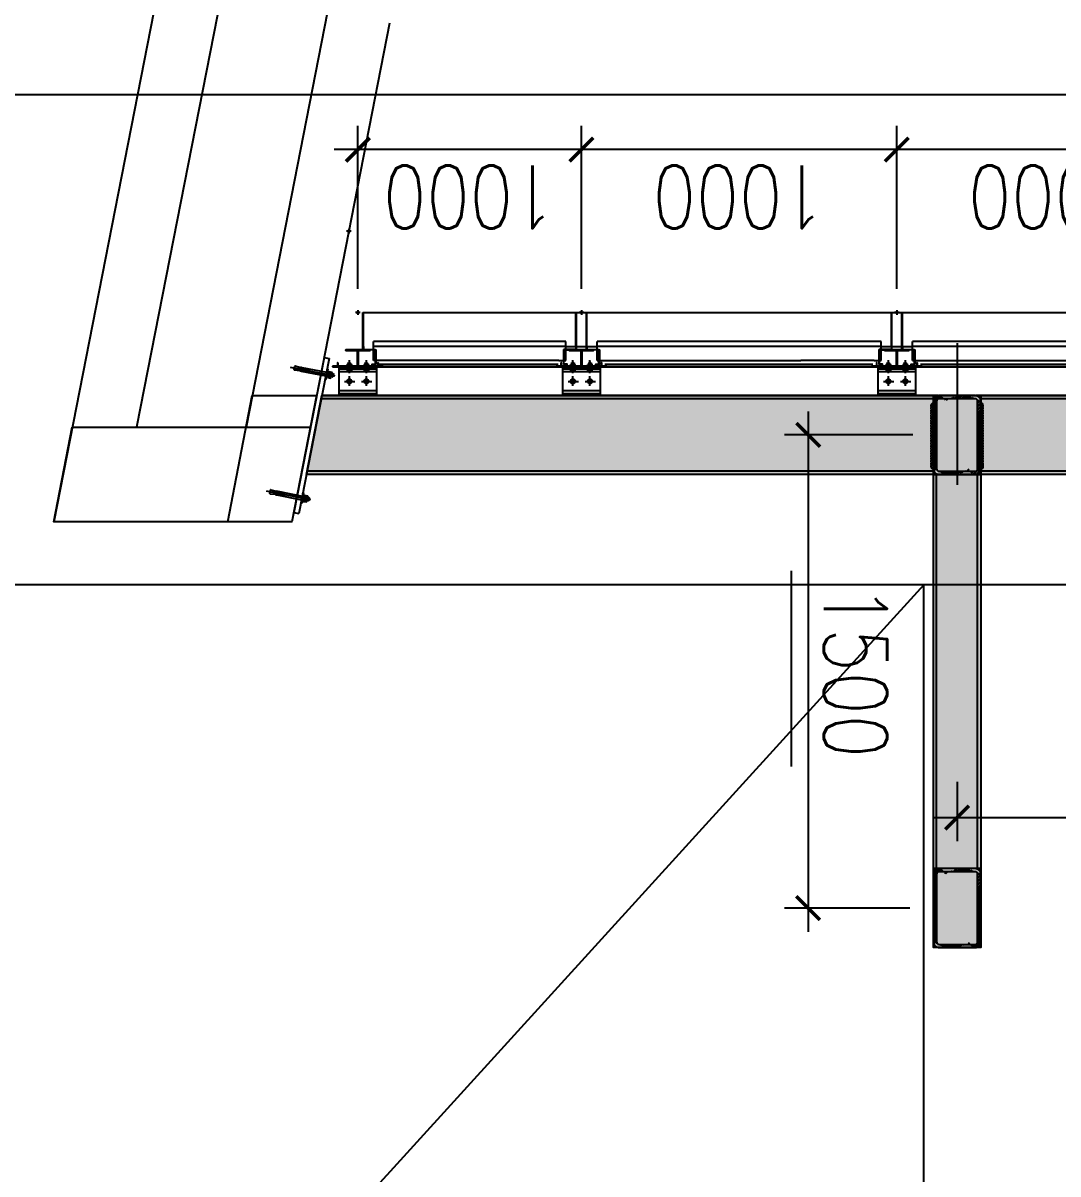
# Model space of a CAD drawing. Header units: millimetres. Extents: x 464 to 50148, y 310 to 56051.
# Drawn here: x 22303 to 25584, y 36951 to 40601 of the extents above; entities that cross this region are included whole.
import ezdxf

# ---------------------------------------------------------------- set-up
doc = ezdxf.new("R2010")
doc.units = ezdxf.units.MM
doc.linetypes.add('DASH', pattern=[0.35, 0.25, -0.1])
doc.layers.get('0').update_dxf_attribs({"color": 8})
doc.layers.get('Defpoints').update_dxf_attribs({"color": 8})
for name, color, linetype in [('COL-10 Rev j', 8, 'Continuous'), ('COL-228 Rev j', 8, 'Continuous'), ('CON', 8, 'Continuous'), ('DIM', 8, 'Continuous'), ('DLN030', 8, 'Continuous'), ('DLN220__', 8, 'Continuous'), ('DLN280__', 8, 'Continuous'), ('DLN314__', 8, 'Continuous'), ('DLN324__', 8, 'Continuous'), ('Hardware', 8, 'Continuous'), ('LOUVRE_MULLION', 8, 'Continuous'), ('STEEL', 8, 'Continuous'), ('USER', 8, 'Continuous')]:
    doc.layers.add(name, color=color, linetype=linetype)
doc.styles.add('SIMPLEX', font='SIMPLEX.shx', dxfattribs={"width": 0.8, "bigfont": 'chineset.shx'})
doc.styles.add('SWIS721LT450', font='swissl.ttf')
doc.dimstyles.new('HKDT-70', dxfattribs={"dimscale": 70, "dimtxt": 4, "dimasz": 1.5, "dimexe": 1.5, "dimexo": 1.5, "dimgap": 1, "dimtad": 1, "dimdec": 0, "dimlfac": 1, "dimdsep": 46, "dimtxsty": 'SIMPLEX', "dimblk": 'ARCHTICK', "dimcen": 1, "dimdle": 1.5, "dimclrd": 256, "dimclre": 256, "dimclrt": 256, "dimadec": 1, "dimazin": 3, "dimtfac": 1, "dimtdec": 0, "dimtix": 1, "dimtmove": 2, "dimatfit": 0, "dimfxl": 3, "dimlwd": -1, "dimlwe": -1, "dimarcsym": 0})
doc.dimstyles.new('INTDIM', dxfattribs={"dimscale": 200, "dimtxt": 2.25, "dimasz": 1.5, "dimexe": 1, "dimexo": 0, "dimgap": 1, "dimtad": 1, "dimdec": 0, "dimrnd": 1, "dimzin": 1, "dimdsep": 46, "dimtxsty": 'SWIS721LT450', "dimcen": 1, "dimclrd": 256, "dimclre": 256, "dimclrt": 256, "dimaunit": 1, "dimadec": 3, "dimazin": 0, "dimtfac": 1, "dimtdec": 0, "dimtix": 1, "dimtmove": 2, "dimatfit": 0, "dimfxl": 1, "dimtolj": 1, "dimtzin": 0, "dimarcsym": 0})

# ---------------------------------------------------------------- blocks, each defined once
blk = doc.blocks.new('DIMARR')
for p, q in [((-1, 0.25), (0, 0)), ((-1, 0), (0, 0)), ((0, 0), (-1, -0.25))]:
    blk.add_line(p, q)
blk = doc.blocks.new('*D140')
at = {"layer": 'Defpoints', "color": 0, "transparency": 16777216}
for p in [(37659.5, 40374.4), (20434.5, 39776.7), (37659.5, 39776.7)]:
    blk.add_point(p, dxfattribs=at)
at = {"layer": 'DLN030', "lineweight": -2, "transparency": 16777216}
for p, q in [((20434.5, 39976.7), (20434.5, 40574.4)), ((37659.5, 39976.7), (37659.5, 40574.4)), ((20634.5, 40374.4), (37459.5, 40374.4))]:
    blk.add_line(p, q, dxfattribs=at)
at = {"layer": 'DLN030', "lineweight": -2, "transparency": 16777216, "xscale": 200, "yscale": 200, "zscale": 200, "rotation": 180}
blk.add_blockref('DIMARR', (20434.5, 40374.4), dxfattribs=at)
at = {"layer": 'DLN030', "lineweight": -2, "transparency": 16777216, "xscale": 200, "yscale": 200, "zscale": 200}
blk.add_blockref('DIMARR', (37659.5, 40374.4), dxfattribs=at)
at = {"layer": 'DLN030', "transparency": 16777216, "insert": (29047, 40628.6), "char_height": 300, "attachment_point": 5, "style": 'SWIS721LT450'}
blk.add_mtext('\\A1;17225', dxfattribs=at)
blk = doc.blocks.new('cp')
at = {"layer": 'USER'}
h = blk.add_hatch(color=256, dxfattribs=at)
h.paths.add_polyline_path([(0, 0), (1, 0, 0.414214), (0, 1)])
h.paths.add_polyline_path([(0, 0), (-1, 0, 0.414214), (0, -1)])
for p, q in [((-2.5, 0), (2.5, 0)), ((0, -2.5), (0, 2.5))]:
    blk.add_line(p, q, dxfattribs=at)
blk.add_circle((0, 0), 1, dxfattribs=at)
blk = doc.blocks.new('250X150X10')
at = {"ltscale": 100}
h = blk.add_hatch(dxfattribs=at)
h.set_pattern_fill('ANSI32', color=256, scale=20, style=0)
h.set_pattern_definition([(45, (0, 0), (-5.30330086, 5.30330086), []), (45, (3.5355, 0), (-5.30330086, 5.30330086), [])])
h.paths.add_polyline_path([(-55896.1, -430690.8), (-55896.1, -430476.8, 0.315789), (-56010.1, -430476.8, 1), (-56046.1, -430476.8), (-56046.1, -430690.8, 0.315789), (-55932.1, -430690.8, 1)])
h.paths.add_polyline_path([(-56028.1, -430698.8), (-55914.1, -430698.8, 0.414214), (-55906.1, -430690.8), (-55906.1, -430476.8, 0.414214), (-55914.1, -430468.8), (-56028.1, -430468.8, 0.414214), (-56036.1, -430476.8), (-56036.1, -430690.8, 0.414214)], flags=16)
for points in [[(-56028.1, -430708.8), (-55914.1, -430708.8, 0.414214), (-55896.1, -430690.8), (-55896.1, -430476.8, 0.414214), (-55914.1, -430458.8), (-56028.1, -430458.8, 0.414214), (-56046.1, -430476.8), (-56046.1, -430690.8, 0.414214)], [(-56028.1, -430698.8), (-55914.1, -430698.8, 0.414214), (-55906.1, -430690.8), (-55906.1, -430476.8, 0.414214), (-55914.1, -430468.8), (-56028.1, -430468.8, 0.414214), (-56036.1, -430476.8), (-56036.1, -430690.8, 0.414214)]]:
    blk.add_lwpolyline(points, format="xyb", close=True)
blk = doc.blocks.new('hanfeng8')
for centre, start, end in [((-134175.9, -434457.1), 90, 270), ((-134175.9, -434465.1), 150, 270), ((-134025.9, -434457.1), 270, 90), ((-134025.9, -434465.1), 270, 30), ((-134175.9, -434473.1), 150, 270), ((-134175.9, -434481.1), 150, 270), ((-134175.9, -434489.1), 150, 270), ((-134175.9, -434497.1), 150, 270), ((-134175.9, -434505.1), 150, 270), ((-134025.9, -434473.1), 270, 30), ((-134025.9, -434481.1), 270, 30), ((-134025.9, -434489.1), 270, 30), ((-134025.9, -434497.1), 270, 30), ((-134025.9, -434505.1), 270, 30), ((-134175.9, -434513.1), 150, 270), ((-134175.9, -434521.1), 150, 270), ((-134175.9, -434529.1), 150, 270), ((-134175.9, -434537.1), 150, 270), ((-134175.9, -434545.1), 150, 270), ((-134025.9, -434513.1), 270, 30), ((-134025.9, -434521.1), 270, 30), ((-134025.9, -434529.1), 270, 30), ((-134025.9, -434537.1), 270, 30), ((-134025.9, -434545.1), 270, 30), ((-134175.9, -434553.1), 150, 270), ((-134175.9, -434561.1), 150, 270), ((-134175.9, -434569.1), 150, 270), ((-134175.9, -434577.1), 150, 270), ((-134025.9, -434553.1), 270, 30), ((-134025.9, -434561.1), 270, 30), ((-134025.9, -434569.1), 270, 30), ((-134025.9, -434577.1), 270, 30), ((-134175.9, -434585.1), 150, 270), ((-134175.9, -434593.1), 150, 270), ((-134175.9, -434601.1), 150, 270), ((-134175.9, -434609.1), 150, 270), ((-134175.9, -434617.1), 150, 270), ((-134025.9, -434585.1), 270, 30), ((-134025.9, -434593.1), 270, 30), ((-134025.9, -434601.1), 270, 30), ((-134025.9, -434609.1), 270, 30), ((-134025.9, -434617.1), 270, 30), ((-134175.9, -434625.1), 150, 270), ((-134175.9, -434633.1), 150, 270), ((-134175.9, -434641.1), 150, 270), ((-134175.9, -434649.1), 150, 270), ((-134025.9, -434625.1), 270, 30), ((-134025.9, -434633.1), 270, 30), ((-134025.9, -434641.1), 270, 30), ((-134025.9, -434649.1), 270, 30)]:
    blk.add_arc(centre, 8, start, end)
blk = doc.blocks.new('_ArchTick')
at = {"color": 0, "linetype": 'ByBlock', "const_width": 0.15}
blk.add_lwpolyline([(-0.5, -0.5), (0.5, 0.5)], dxfattribs=at)
blk = doc.blocks.new('*D47')
at = {"layer": 'Defpoints', "color": 0, "linetype": 'ByBlock', "transparency": 16777216}
for p in [(12806.9, 1601.9), (11076.9, 1413.5), (12806.9, 1413.5)]:
    blk.add_point(p, dxfattribs=at)
at = {"layer": 'DIM', "color": 6, "transparency": 16777216}
for p, q in [((11076.9, 1488.5), (11076.9, 1676.9)), ((12806.9, 1488.5), (12806.9, 1676.9)), ((11001.9, 1601.9), (12881.9, 1601.9))]:
    blk.add_line(p, q, dxfattribs=at)
at = {"layer": 'DIM', "color": 6, "linetype": 'ByBlock', "transparency": 16777216, "xscale": 75, "yscale": 75, "zscale": 75, "rotation": 180}
blk.add_blockref('_ArchTick', (11076.9, 1601.9), dxfattribs=at)
at = {"layer": 'DIM', "color": 6, "linetype": 'ByBlock', "transparency": 16777216, "xscale": 75, "yscale": 75, "zscale": 75}
blk.add_blockref('_ArchTick', (12806.9, 1601.9), dxfattribs=at)
at = {"layer": 'DIM', "color": 4, "linetype": 'ByBlock', "transparency": 16777216, "insert": (11941.9, 1751.9), "char_height": 200, "attachment_point": 5, "style": 'SIMPLEX'}
blk.add_mtext('1730', dxfattribs=at)
blk = doc.blocks.new('*D54')
at = {"layer": 'Defpoints', "color": 0, "linetype": 'DASH', "ltscale": 300, "transparency": 16777216}
for p in [(11997.9, 0), (12997.9, 0), (12997.9, -516.4)]:
    blk.add_point(p, dxfattribs=at)
at = {"layer": 'LOUVRE_MULLION', "color": 6, "ltscale": 300, "transparency": 16777216}
for p, q in [((11997.9, -75), (11997.9, -591.4)), ((12997.9, -75), (12997.9, -591.4)), ((11922.9, -516.4), (13072.9, -516.4))]:
    blk.add_line(p, q, dxfattribs=at)
at = {"layer": 'LOUVRE_MULLION', "color": 6, "linetype": 'DASH', "ltscale": 300, "transparency": 16777216, "xscale": 75, "yscale": 75, "zscale": 75, "rotation": 180}
blk.add_blockref('_ArchTick', (11997.9, -516.4), dxfattribs=at)
at = {"layer": 'LOUVRE_MULLION', "color": 6, "linetype": 'DASH', "ltscale": 300, "transparency": 16777216, "xscale": 75, "yscale": 75, "zscale": 75}
blk.add_blockref('_ArchTick', (12997.9, -516.4), dxfattribs=at)
at = {"layer": 'LOUVRE_MULLION', "color": 4, "linetype": 'DASH', "ltscale": 300, "transparency": 16777216, "insert": (12497.9, -366.4), "char_height": 200, "attachment_point": 5, "style": 'SIMPLEX'}
blk.add_mtext('1000', dxfattribs=at)
blk = doc.blocks.new('*D55')
at = {"layer": 'Defpoints', "color": 0, "linetype": 'DASH', "ltscale": 300, "transparency": 16777216}
for p in [(12997.9, 0), (13997.9, 0), (13997.9, -516.4)]:
    blk.add_point(p, dxfattribs=at)
at = {"layer": 'LOUVRE_MULLION', "color": 6, "ltscale": 300, "transparency": 16777216}
for p, q in [((12997.9, -75), (12997.9, -591.4)), ((13997.9, -75), (13997.9, -591.4)), ((12922.9, -516.4), (14072.9, -516.4))]:
    blk.add_line(p, q, dxfattribs=at)
at = {"layer": 'LOUVRE_MULLION', "color": 6, "linetype": 'DASH', "ltscale": 300, "transparency": 16777216, "xscale": 75, "yscale": 75, "zscale": 75, "rotation": 180}
blk.add_blockref('_ArchTick', (12997.9, -516.4), dxfattribs=at)
at = {"layer": 'LOUVRE_MULLION', "color": 6, "linetype": 'DASH', "ltscale": 300, "transparency": 16777216, "xscale": 75, "yscale": 75, "zscale": 75}
blk.add_blockref('_ArchTick', (13997.9, -516.4), dxfattribs=at)
at = {"layer": 'LOUVRE_MULLION', "color": 4, "linetype": 'DASH', "ltscale": 300, "transparency": 16777216, "insert": (13497.9, -366.4), "char_height": 200, "attachment_point": 5, "style": 'SIMPLEX'}
blk.add_mtext('1000', dxfattribs=at)
blk = doc.blocks.new('M12×125膨胀螺栓组件')
at = {"ltscale": 2.880968}
blk.add_line((-115.7, 0), (28.4, 0), dxfattribs=at)
for p, q in [((-102, -5.4), (-102, 5.4)), ((-100.9, 6.4), (-84, 5)), ((-84, 2.2), (-84, 6.4)), ((-84, 6.4), (-79.1, 6)), ((-84, 6), (-84, 5)), ((-84, 2.2), (-69, 1)), ((-79.1, 6), (0, 6)), ((-69, 1), (-54, 1)), ((-54, -1), (-54, 1)), ((0, 17.5), (0, -17.5)), ((3, 17.5), (0, 17.5)), ((3, -17.5), (3, 17.5)), ((3, -9.9), (3, 9.9)), ((3, 9.9), (5.5, 9.9)), ((3, 0), (5.5, 1.2)), ((3, -1.2), (5.5, 0)), ((5.5, 9.9), (5.5, -9.9)), ((5.5, 7.4), (5.5, -7.4)), ((6.7, 9.9), (16.5, 9.9)), ((6.7, 5), (16.5, 5)), ((17.7, 7.4), (17.7, -7.4)), ((17.7, 7.4), (17.7, -7.4)), ((17.8, 6), (17.7, 5.8)), ((17.8, 6), (18.9, -6)), ((17.8, 6), (18.9, 4.2)), ((19.8, 6), (18.9, 4.2)), ((18.9, 4.2), (19.1, 2.6)), ((19.8, 6), (21, -6)), ((19.8, 6), (21, 4.2)), ((21.7, 5.6), (21, 4.2)), ((21, 4.2), (21.1, 2.6)), ((21.7, 5.6), (23, 4.2)), ((21.9, 5.3), (22.8, -4.4)), ((23, 4.2), (23, -4.3)), ((-100.9, -6.4), (-84, -5)), ((-84, -2.3), (-69, -1)), ((-84, -2.3), (-84, -6.4)), ((-84, -6), (-84, -5)), ((-84, -6), (-84, -5)), ((-84, -6.4), (-79.1, -6)), ((-79.1, -6), (0, -6)), ((-69, -1), (-54, -1)), ((0, -17.5), (3, -17.5)), ((5.5, -9.9), (3, -9.9)), ((6.7, -5), (16.5, -5)), ((6.7, -9.9), (16.5, -9.9)), ((17.7, -3.1), (17.8, -4.3)), ((17.8, -4.3), (17.7, -4.5)), ((17.8, -4.3), (18.9, -6)), ((19.8, -4.3), (18.9, -6)), ((19.7, -2.6), (19.8, -4.3)), ((19.8, -4.3), (21, -6)), ((21.9, -4.3), (21, -6)), ((21.7, -2.6), (21.9, -4.3)), ((21.9, -4.3), (22.3, -4.9)), ((22.3, -4.9), (23, -4.3))]:
    blk.add_line(p, q)
at = {"ltscale": 0.932065}
blk.add_line((2.6, 0), (6, 0), dxfattribs=at)
at = {"ltscale": 0.1}
blk.add_line((2.9, 0), (18.6, 0), dxfattribs=at)
for centre, radius, start, end in [((-101, 5.4), 1, 85.2364, 180), ((8.7, 7.4), 3.24, 130, 230), ((16.7, 0), 11.2, 153.7515, 206.2485), ((14.5, 7.4), 3.24, 310, 50), ((6.5, 0), 11.2, 333.7515, 26.2485), ((-101, -5.4), 1, 180, 274.7636), ((8.7, -7.4), 3.24, 130, 230), ((14.5, -7.4), 3.24, 310, 50)]:
    blk.add_arc(centre, radius, start, end)
blk = doc.blocks.new('maijian')
at = {"layer": 'STEEL'}
for p, q in [((-117785.4, -422688.6), (-117724.5, -422192.3)), ((-117769.5, -422690.6), (-117708.6, -422194.3)), ((-117708.6, -422194.3), (-117724.5, -422192.3)), ((-117769.5, -422690.6), (-117785.4, -422688.6))]:
    blk.add_line(p, q, dxfattribs=at)
at = {"layer": 'Hardware'}
for p, rotation in [((-117730.6, -422242), 173.0073210223349), ((-117779.3, -422639), 173.0073210223362)]:
    blk.add_blockref('M12×125膨胀螺栓组件', p, dxfattribs=dict(at, rotation=rotation))
blk = doc.blocks.new('*D64')
at = {"layer": 'Defpoints', "color": 0, "linetype": 'ByBlock', "transparency": 16777216}
for p in [(12881.9, 1888.5), (13279, 1888.5), (12871.9, 388.5)]:
    blk.add_point(p, dxfattribs=at)
at = {"layer": 'DIM', "color": 6, "transparency": 16777216}
for p, q in [((13279, 313.5), (13279, 1963.5)), ((12956.9, 1888.5), (13354, 1888.5)), ((12946.9, 388.5), (13354, 388.5))]:
    blk.add_line(p, q, dxfattribs=at)
at = {"layer": 'DIM', "color": 6, "linetype": 'ByBlock', "transparency": 16777216, "xscale": 75, "yscale": 75, "zscale": 75}
for p, rotation in [((13279, 1888.5), 90), ((13279, 388.5), 270)]:
    blk.add_blockref('_ArchTick', p, dxfattribs=dict(at, rotation=rotation))
at = {"layer": 'DIM', "color": 4, "linetype": 'ByBlock', "transparency": 16777216, "insert": (13129, 1138.5), "char_height": 200, "attachment_point": 5, "rotation": 90, "style": 'SIMPLEX'}
blk.add_mtext('1500', dxfattribs=at)
blk = doc.blocks.new('*D89')
at = {"layer": 'Defpoints', "color": 0, "linetype": 'DASH', "ltscale": 300, "transparency": 16777216}
for p in [(13997.9, 0), (14706.6, 0), (14706.6, -516.4)]:
    blk.add_point(p, dxfattribs=at)
at = {"layer": 'LOUVRE_MULLION', "color": 6, "ltscale": 300, "transparency": 16777216}
for p, q in [((13997.9, -75), (13997.9, -591.4)), ((14706.6, -75), (14706.6, -591.4)), ((13922.9, -516.4), (14781.6, -516.4))]:
    blk.add_line(p, q, dxfattribs=at)
at = {"layer": 'LOUVRE_MULLION', "color": 6, "linetype": 'DASH', "ltscale": 300, "transparency": 16777216, "xscale": 75, "yscale": 75, "zscale": 75, "rotation": 180}
blk.add_blockref('_ArchTick', (13997.9, -516.4), dxfattribs=at)
at = {"layer": 'LOUVRE_MULLION', "color": 6, "linetype": 'DASH', "ltscale": 300, "transparency": 16777216, "xscale": 75, "yscale": 75, "zscale": 75}
blk.add_blockref('_ArchTick', (14706.6, -516.4), dxfattribs=at)
at = {"layer": 'LOUVRE_MULLION', "color": 4, "linetype": 'DASH', "ltscale": 300, "transparency": 16777216, "insert": (14352.3, -366.4), "char_height": 200, "attachment_point": 5, "style": 'SIMPLEX'}
blk.add_mtext('1000', dxfattribs=at)
blk = doc.blocks.new('A$C7E8B1C4A')
for p, q in [((11136.9, 513.5), (12746.9, 513.5)), ((12806.9, 97.5), (12806.9, 546.5)), ((12866.9, 513.5), (14869.8, 513.5)), ((11136.9, 263.5), (12746.9, 263.5)), ((12866.9, 263.5), (14820.8, 263.5)), ((12937.9, 263.5), (13057.9, 263.5)), ((13937.9, 263.5), (14057.9, 263.5)), ((14646.6, 263.5), (14766.6, 263.5))]:
    blk.add_line(p, q)
at = {"layer": 'CON'}
blk.add_lwpolyline([(12731.9, 1763.5), (12881.9, 1763.5), (12881.9, 513.5), (12731.9, 513.5)], close=True, dxfattribs=at)
at = {"layer": 'LOUVRE_MULLION'}
for p, q in [((11150, 503.5), (12733.8, 503.5)), ((12880, 503.5), (14867.8, 503.5)), ((11150, 273.5), (12733.8, 273.5)), ((12880, 273.5), (14822.7, 273.5)), ((12937.9, 263.5), (12937.9, 173.5)), ((12937.9, 257.5), (13057.9, 257.5)), ((13057.9, 173.5), (13057.9, 263.5)), ((13937.9, 263.5), (13937.9, 173.5)), ((13937.9, 257.5), (14057.9, 257.5)), ((14057.9, 173.5), (14057.9, 263.5)), ((14646.6, 263.5), (14646.6, 173.5)), ((14646.6, 257.5), (14766.6, 257.5)), ((14766.6, 173.5), (14766.6, 263.5)), ((12937.9, 248.5), (13057.9, 248.5)), ((12970.9, 232.3), (12970.9, 202.4)), ((13024.9, 232.3), (13024.9, 202.4)), ((13937.9, 248.5), (14057.9, 248.5)), ((13970.9, 232.3), (13970.9, 202.4)), ((14024.9, 232.3), (14024.9, 202.4)), ((14646.6, 248.5), (14766.6, 248.5)), ((14679.7, 232.3), (14679.7, 202.4)), ((14733.6, 232.3), (14733.6, 202.4)), ((12937.9, 188.5), (13057.9, 188.5)), ((12986.1, 218.5), (12953.2, 218.5)), ((12965.4, 185.3), (12965.4, 181.6)), ((12966.8, 185.6), (12975, 185.6)), ((12968.2, 185.3), (12968.2, 181.6)), ((12970.9, 192.3), (12970.9, 150.8)), ((12973.7, 185.3), (12973.7, 181.6)), ((12976.4, 185.3), (12976.4, 181.6)), ((13040, 218.5), (13007.1, 218.5)), ((13019.4, 185.3), (13019.4, 181.6)), ((13029, 185.6), (13020.7, 185.6)), ((13022.1, 185.3), (13022.1, 181.6)), ((13024.9, 192.3), (13024.9, 150.8)), ((13027.6, 185.3), (13027.6, 181.6)), ((13030.4, 185.3), (13030.4, 181.6)), ((13937.9, 188.5), (14057.9, 188.5)), ((13986.1, 218.5), (13953.2, 218.5)), ((13965.4, 185.3), (13965.4, 181.6)), ((13966.8, 185.6), (13975, 185.6)), ((13968.2, 185.3), (13968.2, 181.6)), ((13970.9, 192.3), (13970.9, 150.8)), ((13973.7, 185.3), (13973.7, 181.6)), ((13976.4, 185.3), (13976.4, 181.6)), ((14040, 218.5), (14007.1, 218.5)), ((14019.4, 185.3), (14019.4, 181.6)), ((14029, 185.6), (14020.7, 185.6)), ((14022.1, 185.3), (14022.1, 181.6)), ((14024.9, 192.3), (14024.9, 150.8)), ((14027.6, 185.3), (14027.6, 181.6)), ((14030.4, 185.3), (14030.4, 181.6)), ((14646.6, 188.5), (14766.6, 188.5)), ((14694.8, 218.5), (14661.9, 218.5)), ((14674.2, 185.3), (14674.2, 181.6)), ((14675.5, 185.6), (14683.8, 185.6)), ((14676.9, 185.3), (14676.9, 181.6)), ((14679.7, 192.3), (14679.7, 150.8)), ((14682.4, 185.3), (14682.4, 181.6)), ((14685.2, 185.3), (14685.2, 181.6)), ((14748.8, 218.5), (14715.8, 218.5)), ((14728.1, 185.3), (14728.1, 181.6)), ((14737.7, 185.6), (14729.5, 185.6)), ((14730.8, 185.3), (14730.8, 181.6)), ((14733.6, 192.3), (14733.6, 150.8)), ((14736.3, 185.3), (14736.3, 181.6)), ((14739.1, 185.3), (14739.1, 181.6)), ((12212.5, 173.5), (13302.2, 173.5)), ((12212.5, 171.9), (13302.2, 171.9)), ((12212.5, 164.5), (12923.3, 164.5)), ((12948.5, 152.5), (12212.5, 152.5)), ((12937.9, 179.5), (13057.9, 179.5)), ((12937.9, 173.5), (13057.9, 173.5)), ((12948.5, 152.5), (12948.5, 92)), ((12961.4, 181.6), (12980.5, 181.6)), ((12961.4, 181.6), (12961.4, 179.5)), ((12980.5, 179.5), (12961.4, 179.5)), ((12961.4, 170), (12980.5, 170)), ((12961.4, 170), (12980.5, 170)), ((12961.4, 168), (12961.4, 170)), ((12980.5, 168), (12961.4, 168)), ((12963.5, 168), (12963.5, 166)), ((12963.5, 166), (12978.4, 166)), ((12965.4, 162.4), (12965.4, 165.7)), ((12975.1, 162), (12966.8, 162)), ((12967.9, 162), (12967.9, 158.8)), ((12967.9, 158.8), (12973.9, 158.8)), ((12967.9, 158.8), (12968.4, 158.3)), ((12968.2, 165.7), (12968.2, 162.4)), ((12968.4, 162), (12968.4, 158.3)), ((12968.4, 158.3), (12973.4, 158.3)), ((12973.4, 162), (12973.4, 158.3)), ((12973.4, 158.3), (12973.9, 158.8)), ((12973.7, 165.7), (12973.7, 162.4)), ((12973.9, 162), (12973.9, 158.8)), ((12976.4, 162.4), (12976.4, 165.7)), ((12978.4, 168), (12978.4, 166)), ((12980.5, 181.6), (12980.5, 179.5)), ((12980.5, 168), (12980.5, 170)), ((13034.4, 181.6), (13015.3, 181.6)), ((13015.3, 181.6), (13015.3, 179.5)), ((13015.3, 179.5), (13034.4, 179.5)), ((13034.4, 170), (13015.3, 170)), ((13034.4, 170), (13015.3, 170)), ((13015.3, 168), (13015.3, 170)), ((13015.3, 168), (13034.4, 168)), ((13017.4, 168), (13017.4, 166)), ((13032.3, 166), (13017.4, 166)), ((13019.4, 162.4), (13019.4, 165.7)), ((13020.7, 162), (13029, 162)), ((13021.9, 162), (13021.9, 158.8)), ((13027.9, 158.8), (13021.9, 158.8)), ((13022.4, 158.3), (13021.9, 158.8)), ((13022.1, 165.7), (13022.1, 162.4)), ((13022.4, 162), (13022.4, 158.3)), ((13027.4, 158.3), (13022.4, 158.3)), ((13027.4, 162), (13027.4, 158.3)), ((13027.9, 158.8), (13027.4, 158.3)), ((13027.6, 165.7), (13027.6, 162.4)), ((13027.9, 162), (13027.9, 158.8)), ((13030.4, 162.4), (13030.4, 165.7)), ((13032.3, 168), (13032.3, 166)), ((13034.4, 181.6), (13034.4, 179.5)), ((13034.4, 168), (13034.4, 170)), ((13047.3, 152.5), (13047.3, 92)), ((13069.4, 152.5), (13047.3, 152.5)), ((13069.4, 152.5), (13302.2, 152.5)), ((13073.9, 164.5), (13302.2, 164.5)), ((13302.2, 173.5), (14646.6, 173.5)), ((13302.2, 171.9), (14627.6, 171.9)), ((13302.2, 164.5), (13923.3, 164.5)), ((13948.5, 152.5), (13302.2, 152.5)), ((13937.9, 179.5), (14057.9, 179.5)), ((13937.9, 173.5), (14057.9, 173.5)), ((13948.5, 152.5), (13948.5, 92)), ((13961.4, 181.6), (13980.5, 181.6)), ((13961.4, 181.6), (13961.4, 179.5)), ((13980.5, 179.5), (13961.4, 179.5)), ((13961.4, 170), (13980.5, 170)), ((13961.4, 170), (13980.5, 170)), ((13961.4, 168), (13961.4, 170)), ((13980.5, 168), (13961.4, 168)), ((13963.5, 168), (13963.5, 166)), ((13963.5, 166), (13978.4, 166)), ((13965.4, 162.4), (13965.4, 165.7)), ((13975.1, 162), (13966.8, 162)), ((13967.9, 162), (13967.9, 158.8)), ((13967.9, 158.8), (13973.9, 158.8)), ((13967.9, 158.8), (13968.4, 158.3)), ((13968.2, 165.7), (13968.2, 162.4)), ((13968.4, 162), (13968.4, 158.3)), ((13968.4, 158.3), (13973.4, 158.3)), ((13973.4, 162), (13973.4, 158.3)), ((13973.4, 158.3), (13973.9, 158.8)), ((13973.7, 165.7), (13973.7, 162.4)), ((13973.9, 162), (13973.9, 158.8)), ((13976.4, 162.4), (13976.4, 165.7)), ((13978.4, 168), (13978.4, 166)), ((13980.5, 181.6), (13980.5, 179.5)), ((13980.5, 168), (13980.5, 170)), ((14034.4, 181.6), (14015.3, 181.6)), ((14015.3, 181.6), (14015.3, 179.5)), ((14015.3, 179.5), (14034.4, 179.5)), ((14034.4, 170), (14015.3, 170)), ((14034.4, 170), (14015.3, 170)), ((14015.3, 168), (14015.3, 170)), ((14015.3, 168), (14034.4, 168)), ((14017.4, 168), (14017.4, 166)), ((14032.3, 166), (14017.4, 166)), ((14019.4, 162.4), (14019.4, 165.7)), ((14020.7, 162), (14029, 162)), ((14021.9, 162), (14021.9, 158.8)), ((14027.9, 158.8), (14021.9, 158.8)), ((14022.4, 158.3), (14021.9, 158.8)), ((14022.1, 165.7), (14022.1, 162.4)), ((14022.4, 162), (14022.4, 158.3)), ((14027.4, 158.3), (14022.4, 158.3)), ((14027.4, 162), (14027.4, 158.3)), ((14027.9, 158.8), (14027.4, 158.3)), ((14027.6, 165.7), (14027.6, 162.4)), ((14027.9, 162), (14027.9, 158.8)), ((14030.4, 162.4), (14030.4, 165.7)), ((14032.3, 168), (14032.3, 166)), ((14034.4, 181.6), (14034.4, 179.5)), ((14034.4, 168), (14034.4, 170)), ((14047.3, 152.5), (14047.3, 92)), ((14069.4, 152.5), (14047.3, 152.5)), ((14069.4, 152.5), (14657.2, 152.5)), ((14072.2, 164.5), (14642, 164.5)), ((14646.6, 179.5), (14766.6, 179.5)), ((14646.6, 173.5), (14766.6, 173.5)), ((14657.2, 152.5), (14657.2, 92)), ((14670.1, 181.6), (14689.2, 181.6)), ((14670.1, 181.6), (14670.1, 179.5)), ((14689.2, 179.5), (14670.1, 179.5)), ((14670.1, 170), (14689.2, 170)), ((14670.1, 170), (14689.2, 170)), ((14670.1, 168), (14670.1, 170)), ((14689.2, 168), (14670.1, 168)), ((14672.2, 168), (14672.2, 166)), ((14672.2, 166), (14687.1, 166)), ((14674.2, 162.4), (14674.2, 165.7)), ((14683.8, 162), (14675.5, 162)), ((14676.7, 162), (14676.7, 158.8)), ((14676.7, 158.8), (14682.7, 158.8)), ((14676.7, 158.8), (14677.2, 158.3)), ((14676.9, 165.7), (14676.9, 162.4)), ((14677.2, 162), (14677.2, 158.3)), ((14677.2, 158.3), (14682.2, 158.3)), ((14682.2, 162), (14682.2, 158.3)), ((14682.2, 158.3), (14682.7, 158.8)), ((14682.4, 165.7), (14682.4, 162.4)), ((14682.7, 162), (14682.7, 158.8)), ((14685.2, 162.4), (14685.2, 165.7)), ((14687.1, 168), (14687.1, 166)), ((14689.2, 181.6), (14689.2, 179.5)), ((14689.2, 168), (14689.2, 170)), ((14743.1, 181.6), (14724, 181.6)), ((14724, 181.6), (14724, 179.5)), ((14724, 179.5), (14743.1, 179.5)), ((14743.1, 170), (14724, 170)), ((14743.1, 170), (14724, 170)), ((14724, 168), (14724, 170)), ((14724, 168), (14743.1, 168)), ((14726.1, 168), (14726.1, 166)), ((14741.1, 166), (14726.1, 166)), ((14728.1, 162.4), (14728.1, 165.7)), ((14729.4, 162), (14737.7, 162)), ((14730.6, 162), (14730.6, 158.8)), ((14736.6, 158.8), (14730.6, 158.8)), ((14731.1, 158.3), (14730.6, 158.8)), ((14730.8, 165.7), (14730.8, 162.4)), ((14731.1, 162), (14731.1, 158.3)), ((14736.1, 158.3), (14731.1, 158.3)), ((14736.1, 162), (14736.1, 158.3)), ((14736.6, 158.8), (14736.1, 158.3)), ((14736.3, 165.7), (14736.3, 162.4)), ((14736.6, 162), (14736.6, 158.8)), ((14739.1, 162.4), (14739.1, 165.7)), ((14741.1, 168), (14741.1, 166)), ((14743.1, 181.6), (14743.1, 179.5)), ((14743.1, 168), (14743.1, 170)), ((12212.5, 107.5), (12948.5, 107.5)), ((12212.5, 92), (12948.5, 92)), ((13047.3, 107.5), (12948.5, 107.5)), ((12980.4, 107.5), (12980.4, 0)), ((12981.9, 107.5), (12981.9, 0)), ((13013.9, 107.5), (13013.9, 0)), ((13015.4, 107.5), (13015.4, 0)), ((13047.3, 107.5), (13302.2, 107.5)), ((13047.3, 92), (13302.2, 92)), ((13302.2, 107.5), (13948.5, 107.5)), ((13302.2, 92), (13948.5, 92)), ((14047.3, 107.5), (13948.5, 107.5)), ((13980.4, 107.5), (13980.4, 0)), ((13981.9, 107.5), (13981.9, 0)), ((14013.9, 107.5), (14013.9, 0)), ((14015.4, 107.5), (14015.4, 0)), ((14047.3, 107.5), (14657.2, 107.5)), ((14047.3, 92), (14657.2, 92)), ((14689.1, 107.5), (14689.1, 0)), ((14690.6, 107.5), (14690.6, 0)), ((13302.2, 0), (12212.5, 0)), ((14690.6, 0), (13302.2, 0))]:
    blk.add_line(p, q, dxfattribs=at)
for points in [[(12741.9, 1763.5), (12741.9, 513.5)], [(12871.9, 1763.5), (12871.9, 513.5)]]:
    blk.add_lwpolyline(points, dxfattribs=at)
for points in [[(12964.4, 218.5), (12967.7, 224.1), (12974.2, 224.1), (12977.4, 218.5), (12974.2, 212.9), (12967.7, 212.9)], [(13018.4, 218.5), (13021.6, 224.1), (13028.1, 224.1), (13031.3, 218.5), (13028.1, 212.9), (13021.6, 212.9)], [(13964.4, 218.5), (13967.7, 224.1), (13974.2, 224.1), (13977.4, 218.5), (13974.2, 212.9), (13967.7, 212.9)], [(14018.4, 218.5), (14021.6, 224.1), (14028.1, 224.1), (14031.3, 218.5), (14028.1, 212.9), (14021.6, 212.9)], [(14673.2, 218.5), (14676.4, 224.1), (14682.9, 224.1), (14686.1, 218.5), (14682.9, 212.9), (14676.4, 212.9)], [(14727.1, 218.5), (14730.3, 224.1), (14736.8, 224.1), (14740.1, 218.5), (14736.8, 212.9), (14730.3, 212.9)]]:
    blk.add_lwpolyline(points, close=True, dxfattribs=at)
for points in [[(12959.9, 118.4), (13035.9, 118.4, 0.414214), (13036.9, 119.4), (13036.9, 119.4, 0.414214), (13035.9, 120.4), (13000.4, 120.4, -0.414214), (12999.9, 120.9), (12999.9, 169.4, -0.414214), (13000.4, 169.9), (13060.9, 169.9), (13060.9, 160.9, 0.414214), (13061.9, 159.9), (13061.9, 159.9, 0.414214), (13062.9, 160.9), (13062.9, 169.9), (13076.9, 169.9, 0.414214), (13077.9, 170.9), (13077.9, 170.9, 0.414214), (13076.9, 171.9), (12918.9, 171.9, 0.414214), (12917.9, 170.9), (12917.9, 170.9, 0.414214), (12918.9, 169.9), (12932.9, 169.9), (12932.9, 160.9, 0.414214), (12933.9, 159.9), (12933.9, 159.9, 0.414214), (12934.9, 160.9), (12934.9, 169.9), (12995.4, 169.9, -0.414214), (12995.9, 169.4), (12995.9, 120.9, -0.414214), (12995.4, 120.4), (12959.9, 120.4, 0.414214), (12958.9, 119.4), (12958.9, 119.4, 0.414214)], [(13959.9, 118.4), (14035.9, 118.4, 0.414214), (14036.9, 119.4), (14036.9, 119.4, 0.414214), (14035.9, 120.4), (14000.4, 120.4, -0.414214), (13999.9, 120.9), (13999.9, 169.4, -0.414214), (14000.4, 169.9), (14060.9, 169.9), (14060.9, 160.9, 0.414214), (14061.9, 159.9), (14061.9, 159.9, 0.414214), (14062.9, 160.9), (14062.9, 169.9), (14076.9, 169.9, 0.414214), (14077.9, 170.9), (14077.9, 170.9, 0.414214), (14076.9, 171.9), (13918.9, 171.9, 0.414214), (13917.9, 170.9), (13917.9, 170.9, 0.414214), (13918.9, 169.9), (13932.9, 169.9), (13932.9, 160.9, 0.414214), (13933.9, 159.9), (13933.9, 159.9, 0.414214), (13934.9, 160.9), (13934.9, 169.9), (13995.4, 169.9, -0.414214), (13995.9, 169.4), (13995.9, 120.9, -0.414214), (13995.4, 120.4), (13959.9, 120.4, 0.414214), (13958.9, 119.4), (13958.9, 119.4, 0.414214)], [(14668.6, 118.4), (14744.6, 118.4, 0.414214), (14745.6, 119.4), (14745.6, 119.4, 0.414214), (14744.6, 120.4), (14709.1, 120.4, -0.414214), (14708.6, 120.9), (14708.6, 169.4, -0.414214), (14709.1, 169.9), (14769.6, 169.9), (14769.6, 160.9, 0.414214), (14770.6, 159.9), (14770.6, 159.9, 0.414214), (14771.6, 160.9), (14771.6, 169.9), (14785.6, 169.9, 0.414214), (14786.6, 170.9), (14786.6, 170.9, 0.414214), (14785.6, 171.9), (14627.6, 171.9, 0.414214), (14626.6, 170.9), (14626.6, 170.9, 0.414214), (14627.6, 169.9), (14641.6, 169.9), (14641.6, 160.9, 0.414214), (14642.6, 159.9), (14642.6, 159.9, 0.414214), (14643.6, 160.9), (14643.6, 169.9), (14704.1, 169.9, -0.414214), (14704.6, 169.4), (14704.6, 120.9, -0.414214), (14704.1, 120.4), (14668.6, 120.4, 0.414214), (14667.6, 119.4), (14667.6, 119.4, 0.414214)]]:
    blk.add_lwpolyline(points, format="xyb", close=True, dxfattribs=at)
for points in [[(12980.4, 107.5), (12980.4, 115.4, 0.414214), (12978.9, 116.9), (12943.9, 116.9, -0.414214), (12940.9, 119.9), (12940.9, 162.5, -0.414214), (12943.9, 165.5), (12952.4, 165.5), (12952.4, 164), (12943.9, 164, 0.414214), (12942.4, 162.5), (12942.4, 119.9, 0.414214), (12943.9, 118.4), (12978.9, 118.4, -0.414214), (12981.9, 115.4), (12981.9, 107.5)], [(13015.4, 107.5), (13015.4, 115.4, -0.414214), (13016.9, 116.9), (13051.9, 116.9, 0.414214), (13054.9, 119.9), (13054.9, 162.5, 0.414214), (13051.9, 165.5), (13043.4, 165.5), (13043.4, 164), (13051.9, 164, -0.414214), (13053.4, 162.5), (13053.4, 119.9, -0.414214), (13051.9, 118.4), (13016.9, 118.4, 0.414214), (13013.9, 115.4), (13013.9, 107.5)], [(13980.4, 107.5), (13980.4, 115.4, 0.414214), (13978.9, 116.9), (13943.9, 116.9, -0.414214), (13940.9, 119.9), (13940.9, 162.5, -0.414214), (13943.9, 165.5), (13952.4, 165.5), (13952.4, 164), (13943.9, 164, 0.414214), (13942.4, 162.5), (13942.4, 119.9, 0.414214), (13943.9, 118.4), (13978.9, 118.4, -0.414214), (13981.9, 115.4), (13981.9, 107.5)], [(14015.4, 107.5), (14015.4, 115.4, -0.414214), (14016.9, 116.9), (14051.9, 116.9, 0.414214), (14054.9, 119.9), (14054.9, 162.5, 0.414214), (14051.9, 165.5), (14043.4, 165.5), (14043.4, 164), (14051.9, 164, -0.414214), (14053.4, 162.5), (14053.4, 119.9, -0.414214), (14051.9, 118.4), (14016.9, 118.4, 0.414214), (14013.9, 115.4), (14013.9, 107.5)], [(14689.1, 107.5), (14689.1, 115.4, 0.414214), (14687.6, 116.9), (14652.6, 116.9, -0.414214), (14649.6, 119.9), (14649.6, 162.5, -0.414214), (14652.6, 165.5), (14661.1, 165.5), (14661.1, 164), (14652.6, 164, 0.414214), (14651.1, 162.5), (14651.1, 119.9, 0.414214), (14652.6, 118.4), (14687.6, 118.4, -0.414214), (14690.6, 115.4), (14690.6, 107.5)]]:
    blk.add_lwpolyline(points, format="xyb", dxfattribs=at)
for centre, radius in [((12970.9, 218.5), 7.2), ((12970.9, 218.5), 6.48), ((12970.9, 218.5), 2.88), ((13024.9, 218.5), 7.2), ((13024.9, 218.5), 6.48), ((13024.9, 218.5), 2.88), ((13970.9, 218.5), 7.2), ((13970.9, 218.5), 6.48), ((13970.9, 218.5), 2.88), ((14024.9, 218.5), 7.2), ((14024.9, 218.5), 6.48), ((14024.9, 218.5), 2.88), ((14679.7, 218.5), 7.2), ((14679.7, 218.5), 6.48), ((14679.7, 218.5), 2.88), ((14733.6, 218.5), 7.2), ((14733.6, 218.5), 6.48), ((14733.6, 218.5), 2.88)]:
    blk.add_circle(centre, radius, dxfattribs=at)
for centre, radius, start, end in [((12970.9, 218.5), 3.6, 322.6164, 307.8882), ((13024.9, 218.5), 3.6, 322.6164, 307.8882), ((13970.9, 218.5), 3.6, 322.6164, 307.8882), ((14024.9, 218.5), 3.6, 322.6164, 307.8882), ((14679.7, 218.5), 3.6, 322.6164, 307.8882), ((14733.6, 218.5), 3.6, 322.6164, 307.8882), ((12966.8, 182.8), 2.87, 61.701, 118.4525), ((12970.9, 174.7), 10.9, 75.3319, 104.6669), ((12975.1, 182.8), 2.87, 61.5448, 118.2963), ((13020.7, 182.8), 2.87, 61.7037, 118.4552), ((13024.9, 174.7), 10.9, 75.3331, 104.6681), ((13029, 182.8), 2.87, 61.5475, 118.299), ((13966.8, 182.8), 2.87, 61.701, 118.4525), ((13970.9, 174.7), 10.9, 75.3319, 104.6669), ((13975.1, 182.8), 2.87, 61.5448, 118.2963), ((14020.7, 182.8), 2.87, 61.7037, 118.4552), ((14024.9, 174.7), 10.9, 75.3331, 104.6681), ((14029, 182.8), 2.87, 61.5475, 118.299), ((14675.5, 182.8), 2.87, 61.701, 118.4525), ((14679.7, 174.7), 10.9, 75.3319, 104.6669), ((14683.8, 182.8), 2.87, 61.5448, 118.2963), ((14729.4, 182.8), 2.87, 61.7037, 118.4552), ((14733.6, 174.7), 10.9, 75.3331, 104.6681), ((14737.7, 182.8), 2.87, 61.5475, 118.299), ((12966.8, 163.1), 2.87, 61.701, 118.4525), ((12966.8, 164.9), 2.87, 241.5448, 298.2963), ((12970.9, 155.1), 10.9, 75.3319, 104.6669), ((12970.9, 172.9), 10.9, 255.3319, 284.6669), ((12975.1, 163.1), 2.87, 61.5448, 118.2963), ((12975.1, 164.9), 2.87, 241.701, 298.4525), ((13020.7, 163.1), 2.87, 61.7037, 118.4552), ((13020.7, 164.9), 2.87, 241.5475, 298.299), ((13024.9, 155.1), 10.9, 75.3331, 104.6681), ((13024.9, 172.9), 10.9, 255.3331, 284.6681), ((13029, 163.1), 2.87, 61.5475, 118.299), ((13029, 164.9), 2.87, 241.7037, 298.4552), ((13966.8, 163.1), 2.87, 61.701, 118.4525), ((13966.8, 164.9), 2.87, 241.5448, 298.2963), ((13970.9, 155.1), 10.9, 75.3319, 104.6669), ((13970.9, 172.9), 10.9, 255.3319, 284.6669), ((13975.1, 163.1), 2.87, 61.5448, 118.2963), ((13975.1, 164.9), 2.87, 241.701, 298.4525), ((14020.7, 163.1), 2.87, 61.7037, 118.4552), ((14020.7, 164.9), 2.87, 241.5475, 298.299), ((14024.9, 155.1), 10.9, 75.3331, 104.6681), ((14024.9, 172.9), 10.9, 255.3331, 284.6681), ((14029, 163.1), 2.87, 61.5475, 118.299), ((14029, 164.9), 2.87, 241.7037, 298.4552), ((14675.5, 163.1), 2.87, 61.701, 118.4525), ((14675.5, 164.9), 2.87, 241.5448, 298.2963), ((14679.7, 155.1), 10.9, 75.3319, 104.6669), ((14679.7, 172.9), 10.9, 255.3319, 284.6669), ((14683.8, 163.1), 2.87, 61.5448, 118.2963), ((14683.8, 164.9), 2.87, 241.701, 298.4525), ((14729.4, 163.1), 2.87, 61.7037, 118.4552), ((14729.4, 164.9), 2.87, 241.5475, 298.299), ((14733.6, 155.1), 10.9, 75.3331, 104.6681), ((14733.6, 172.9), 10.9, 255.3331, 284.6681), ((14737.7, 163.1), 2.87, 61.5475, 118.299), ((14737.7, 164.9), 2.87, 241.7037, 298.4552)]:
    blk.add_arc(centre, radius, start, end, dxfattribs=at)
for name, p in [('250X150X10', (68778, 432472.3)), ('250X150X10', (68778, 430972.3)), ('hanfeng8', (146907.8, 434944.6))]:
    blk.add_blockref(name, p)
at = {"layer": 'CON', "rotation": 355.8989559691258}
blk.add_blockref('maijian', (162510.4, 413329.1), dxfattribs=at)
at = {"layer": 'LOUVRE_MULLION', "xscale": 3, "yscale": 3, "zscale": 3}
for p in [(12997.9, 0), (13997.9, 0)]:
    blk.add_blockref('cp', p, dxfattribs=at)
at = {"layer": 'USER', "xscale": 3, "yscale": 3, "zscale": 3}
for p in [(14706.6, 0), (14735.3, -258)]:
    blk.add_blockref('cp', p, dxfattribs=at)
at = {"layer": 'DIM'}
dim = blk.add_linear_dim(base=(13279, 1888.5), p1=(12871.9, 388.5), p2=(12881.9, 1888.5), angle=90, dimstyle='HKDT-70', override={"dimscale": 50}, dxfattribs=at)
dim.commit()
dim.dimension.update_dxf_attribs({"geometry": '*D64', "text_midpoint": (13129, 1138.5)})
dim = blk.add_linear_dim(base=(12806.9, 1601.9), p1=(11076.9, 1413.5), p2=(12806.9, 1413.5), dimstyle='HKDT-70', override={"dimscale": 50}, dxfattribs=at)
dim.commit()
dim.dimension.update_dxf_attribs({"geometry": '*D47', "text_midpoint": (11941.9, 1751.9)})
at = {"layer": 'LOUVRE_MULLION', "ltscale": 300}
for base, p1, p2, picture, middle in [((12997.9, -516.4), (11997.9, 0), (12997.9, 0), '*D54', (12497.9, -366.4)), ((13997.9, -516.4), (12997.9, 0), (13997.9, 0), '*D55', (13497.9, -366.4))]:
    dim = blk.add_linear_dim(base=base, p1=p1, p2=p2, dimstyle='HKDT-70', override={"dimscale": 50}, dxfattribs=at)
    dim.commit()
    dim.dimension.update_dxf_attribs({"geometry": picture, "text_midpoint": middle})
dim = blk.add_linear_dim(base=(14706.6, -516.4), p1=(13997.9, 0), p2=(14706.6, 0), text='1000', dimstyle='HKDT-70', override={"dimscale": 50}, dxfattribs=at)
dim.commit()
dim.dimension.update_dxf_attribs({"geometry": '*D89', "text_midpoint": (14352.3, -366.4)})

msp = doc.modelspace()

# ---------------------------------------------------------------- hatches: boundary and pattern name
at = {"layer": 'COL-228 Rev j', "ltscale": 100}
h = msp.add_hatch(color=256, dxfattribs=at)
h.dxf.hatch_style = 1
h.paths.add_polyline_path([(23250.8, 39419.5), (37809.5, 39419.5), (37809.5, 28767.6), (37559.5, 28846.1), (37559.5, 39169.5), (23201.7, 39169.5)])
h = msp.add_hatch(color=256, dxfattribs=at)
h.dxf.hatch_style = 1
h.paths.add_polyline_path([(25189.7, 39419.5), (25339.7, 39419.5), (25339.7, 37669.5), (25189.7, 37669.5)])

# ---------------------------------------------------------------- linework, layer by layer
at = {"layer": 'COL-10 Rev j', "ltscale": 100}
msp.add_lwpolyline([(24738.5, 38863.6), (24738.5, 38243.2)], dxfattribs=at)
at = {"layer": 'COL-228 Rev j', "ltscale": 100}
for points in [[(23250.8, 39419.5), (37809.5, 39419.5), (37809.5, 28767.6), (37559.5, 28846.1), (37559.5, 39169.5), (23201.7, 39169.5)], [(25189.7, 39419.5), (25339.7, 39419.5), (25339.7, 37669.5), (25189.7, 37669.5)]]:
    msp.add_lwpolyline(points, close=True, dxfattribs=at)
at = {"layer": 'DLN220__', "ltscale": 0.05}
for p, q in [((23998.8, 47169.5), (22400.7, 39019.5)), ((24202.6, 47169.5), (22663.4, 39319.5))]:
    msp.add_line(p, q, dxfattribs=at)
at = {"layer": 'DLN220__'}
for p, q in [((23932.1, 44019.5), (23010.5, 39319.5)), ((23465.6, 40600.8), (23214.4, 39319.5))]:
    msp.add_line(p, q, dxfattribs=at)
at = {"layer": 'DLN280__'}
for p, q in [((25159.5, 38819.5), (20509.5, 33709.5)), ((36659.5, 38819.5), (20509.5, 38819.5))]:
    msp.add_line(p, q, dxfattribs=at)
for points in [[(22458.9, 39319.5), (23214.4, 39319.5), (23155.5, 39019.5), (22400.7, 39019.5)], [(20509.5, 33709.5), (25159.5, 33709.5), (25159.5, 38819.5), (20509.5, 38819.5)]]:
    msp.add_lwpolyline(points, close=True, dxfattribs=at)
at = {"layer": 'DLN324__', "ltscale": 50}
msp.add_lwpolyline([(23030.2, 39419.6), (23234, 39419.6), (23155.5, 39019.6), (22952.3, 39019.6)], close=True, dxfattribs=at)

# ---------------------------------------------------------------- block references
at = {"layer": 'DLN314__', "rotation": 180}
msp.add_blockref('A$C7E8B1C4A', (38071.5, 39683), dxfattribs=at)

# ---------------------------------------------------------------- dimensions: what is measured, and where the dimension line sits
at = {"layer": 'DLN030'}
dim = msp.add_linear_dim(base=(37659.5, 40374.4), p1=(20434.5, 39776.7), p2=(37659.5, 39776.7), dimstyle='INTDIM', override={"dimscale": 1, "dimtxt": 300, "dimasz": 200, "dimexe": 200, "dimexo": 200, "dimgap": 100, "dimrnd": 0, "dimzin": 0, "dimblk": 'DIMARR', "dimcen": 200, "dimclrt": 256}, dxfattribs=at)
dim.commit()
dim.dimension.update_dxf_attribs({"geometry": '*D140', "text_midpoint": (29047, 40628.6)})

doc.saveas('drawing.dxf')
